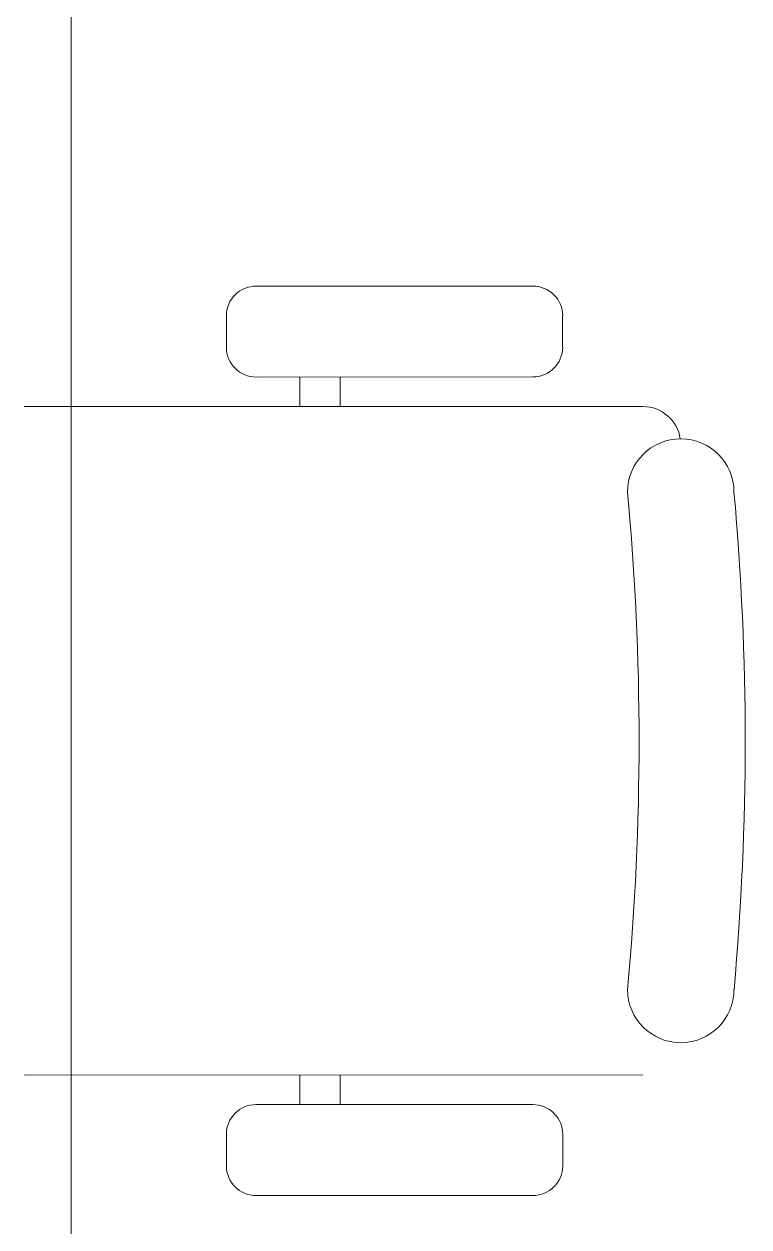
# Model space of a CAD drawing. Header units: millimetres. Extents: x -2143172 to 5255, y -610845 to 279739.
# Drawn here: x -1243702 to -1243224, y -13122 to -12328 of the extents above; entities that cross this region are included whole.
import ezdxf

# ---------------------------------------------------------------- set-up
doc = ezdxf.new("R2010")
doc.units = ezdxf.units.MM
doc.header["$LTSCALE"] = 30
doc.layers.get('0').update_dxf_attribs({"lineweight": 5})
doc.layers.add('LOADING', color=163, linetype='Continuous', lineweight=5)
doc.layers.add('NEW', color=1, linetype='Continuous', lineweight=5)

# ---------------------------------------------------------------- blocks, each defined once
blk = doc.blocks.new('*X39')
at = {"color": 0}
for p, q in [((5, 3), (5, 3)), ((5, 3), (5, 3)), ((5, 3), (5, 3)), ((5, 3), (5, 3)), ((5, 3), (5, 3)), ((5, 3), (5, 3)), ((5, 3), (5, 3)), ((5, 3), (5, 3)), ((5, 3), (5, 3)), ((5, 3), (5, 3)), ((5, 3), (5, 3)), ((5, 3), (5, 3)), ((5, 3), (5, 3)), ((5, 3), (5, 3)), ((5, 3), (5, 3)), ((5, 3), (5, 3)), ((5, 3), (5, 3)), ((5, 3), (5, 3)), ((5, 3), (5, 3)), ((5, 3), (5, 3)), ((5, 3), (5, 3)), ((5, 3), (5, 3)), ((5, 3), (5, 3)), ((5, 3), (5, 3)), ((5, 3), (5, 3)), ((5, 3), (5, 3)), ((5, 3), (5, 3)), ((5, 3), (5, 3)), ((5, 3), (5, 3)), ((5, 3), (5, 3)), ((5, 3), (5, 3)), ((5, 3), (5, 3)), ((5, 3), (5, 3)), ((5, 3), (5, 3)), ((5, 3), (5, 3)), ((5, 3), (5, 3)), ((5, 3), (5, 3)), ((5, 3), (5, 3)), ((5, 3), (5, 3)), ((5, 3), (5, 3)), ((5, 3), (5, 3)), ((5, 3), (5, 3)), ((5, 3), (5, 3)), ((5, 3), (5, 3)), ((5, 3), (5, 3)), ((5, 3), (5, 3)), ((5, 3), (5, 3)), ((5, 3), (5, 3)), ((5, 3), (5, 3)), ((5, 3), (5, 3)), ((5, 3), (5, 3)), ((5, 3), (5, 3)), ((5, 3), (5, 3)), ((5, 3), (5, 3)), ((5, 3), (5, 3)), ((5, 3), (5, 3)), ((5, 3), (5, 3)), ((5, 3), (5, 3)), ((5, 3), (5, 3)), ((5, 3), (5, 3)), ((5, 3), (5, 3)), ((5, 3), (5, 3)), ((5, 3), (5, 3)), ((5, 3), (5, 3)), ((5, 3), (5, 3)), ((5, 3), (5, 3)), ((6, 3), (5, 3)), ((5, 3), (5, 3)), ((6, 3), (5, 3)), ((5, 3), (5, 3)), ((6, 3), (5, 3)), ((5, 3), (5, 3)), ((6, 3), (5, 3)), ((5, 3), (5, 3)), ((5, 3), (5, 3)), ((5, 3), (5, 3)), ((5, 3), (5, 3)), ((5, 3), (5, 3)), ((5, 3), (5, 3)), ((5, 3), (5, 3)), ((5, 3), (5, 3)), ((5, 3), (5, 3)), ((5, 3), (5, 3)), ((5, 3), (5, 3)), ((5, 3), (5, 3)), ((5, 3), (5, 3)), ((5, 3), (5, 3)), ((5, 3), (5, 3)), ((5, 3), (5, 3)), ((5, 3), (5, 3)), ((5, 3), (5, 3)), ((5, 3), (5, 3)), ((5, 3), (5, 3)), ((5, 3), (5, 3)), ((5, 3), (5, 3)), ((5, 3), (5, 3)), ((6, 3), (6, 3)), ((6, 3), (6, 3)), ((6, 3), (6, 3)), ((6, 3), (6, 3)), ((6, 3), (6, 3)), ((6, 3), (6, 3)), ((6, 3), (6, 3)), ((6, 3), (6, 3)), ((6, 3), (6, 3)), ((6, 3), (6, 3)), ((6, 3), (6, 3)), ((6, 3), (6, 3)), ((6, 3), (6, 3)), ((6, 3), (6, 3)), ((6, 3), (6, 3)), ((6, 3), (6, 3)), ((6, 3), (6, 3)), ((6, 3), (6, 3)), ((6, 3), (6, 3)), ((6, 3), (6, 3)), ((6, 3), (6, 3)), ((6, 3), (6, 3)), ((6, 3), (6, 3)), ((6, 3), (6, 3)), ((6, 3), (6, 3)), ((6, 3), (6, 3)), ((6, 3), (6, 3)), ((6, 3), (6, 3)), ((6, 3), (6, 3)), ((6, 3), (6, 3)), ((6, 3), (6, 3)), ((6, 3), (6, 3)), ((6, 3), (6, 3)), ((6, 3), (6, 3)), ((6, 3), (6, 3)), ((6, 3), (6, 3)), ((6, 3), (6, 3)), ((6, 3), (6, 3)), ((6, 3), (6, 3)), ((6, 3), (6, 3)), ((6, 3), (6, 3)), ((6, 3), (6, 3)), ((6, 3), (6, 3)), ((6, 3), (6, 3)), ((6, 3), (6, 3)), ((6, 3), (6, 3)), ((6, 3), (6, 3)), ((6, 3), (6, 3)), ((6, 3), (6, 3)), ((6, 3), (6, 3)), ((6, 3), (6, 3)), ((6, 3), (6, 3)), ((6, 3), (6, 3)), ((6, 3), (6, 3)), ((6, 3), (6, 3)), ((6, 3), (6, 3)), ((6, 3), (6, 3)), ((6, 3), (6, 3)), ((6, 3), (6, 3)), ((6, 3), (6, 3)), ((6, 3), (6, 3)), ((6, 3), (6, 3)), ((6, 3), (6, 3)), ((6, 3), (6, 3)), ((6, 3), (6, 3)), ((6, 3), (6, 3)), ((6, 3), (6, 3)), ((6, 3), (6, 3)), ((6, 3), (6, 3)), ((6, 3), (6, 3)), ((6, 3), (6, 3)), ((6, 3), (6, 3)), ((6, 3), (6, 3)), ((6, 3), (6, 3)), ((6, 3), (6, 3)), ((6, 3), (6, 3)), ((6, 3), (6, 3)), ((6, 3), (6, 3)), ((6, 3), (6, 3)), ((6, 3), (6, 3)), ((6, 3), (6, 3)), ((6, 3), (6, 3)), ((6, 3), (6, 3)), ((6, 3), (6, 3)), ((6, 3), (6, 3)), ((6, 3), (6, 3)), ((6, 3), (6, 3)), ((6, 3), (6, 3)), ((6, 3), (6, 3)), ((6, 3), (6, 3)), ((6, 3), (6, 3)), ((6, 3), (6, 3)), ((6, 3), (6, 3)), ((6, 3), (6, 3)), ((6, 3), (6, 3)), ((6, 3), (6, 3)), ((6, 3), (6, 3)), ((6, 3), (6, 3)), ((6, 3), (6, 3)), ((6, 3), (6, 3)), ((6, 3), (6, 3)), ((6, 3), (6, 3)), ((6, 3), (6, 3)), ((6, 3), (6, 3)), ((6, 3), (6, 3)), ((6, 3), (6, 3)), ((6, 3), (6, 3)), ((6, 3), (6, 3)), ((6, 3), (6, 3)), ((6, 3), (6, 3)), ((6, 3), (6, 3)), ((6, 3), (6, 3)), ((6, 3), (6, 3)), ((6, 3), (6, 3)), ((6, 3), (6, 3)), ((6, 3), (6, 3)), ((6, 3), (6, 3)), ((6, 3), (6, 3)), ((6, 3), (6, 3)), ((6, 3), (6, 3)), ((6, 3), (6, 3)), ((6, 3), (6, 3)), ((6, 3), (6, 3)), ((6, 3), (6, 3)), ((6, 3), (6, 3)), ((6, 3), (6, 3)), ((6, 3), (6, 3)), ((6, 3), (6, 3)), ((6, 3), (6, 3)), ((6, 3), (6, 3)), ((6, 3), (6, 3)), ((6, 3), (6, 3)), ((6, 3), (6, 3)), ((6, 3), (6, 3)), ((6, 3), (6, 3)), ((6, 3), (6, 3)), ((6, 3), (6, 3)), ((6, 3), (6, 3)), ((6, 3), (6, 3)), ((6, 3), (6, 3)), ((6, 3), (6, 3)), ((6, 3), (6, 3)), ((6, 3), (6, 3)), ((6, 3), (6, 3)), ((6, 3), (6, 3)), ((6, 3), (6, 3)), ((6, 3), (6, 3)), ((6, 3), (6, 3)), ((6, 3), (6, 3)), ((6, 3), (6, 3)), ((6, 3), (6, 3)), ((6, 3), (6, 3)), ((6, 3), (6, 3)), ((6, 3), (6, 3)), ((6, 3), (6, 3)), ((6, 3), (6, 3)), ((6, 3), (6, 3)), ((6, 3), (6, 3)), ((6, 3), (6, 3)), ((6, 3), (6, 3)), ((6, 3), (6, 3)), ((6, 3), (6, 3)), ((6, 3), (6, 3)), ((6, 3), (6, 3)), ((6, 3), (6, 3)), ((6, 3), (6, 3)), ((6, 3), (6, 3)), ((6, 3), (6, 3)), ((6, 3), (6, 3)), ((6, 3), (6, 3)), ((6, 3), (6, 3)), ((6, 3), (6, 3)), ((6, 3), (6, 3)), ((6, 3), (6, 3)), ((6, 3), (6, 3)), ((6, 3), (6, 3)), ((6, 3), (6, 3)), ((6, 3), (6, 3)), ((6, 3), (6, 3)), ((6, 3), (6, 3)), ((6, 3), (6, 3)), ((6, 3), (6, 3)), ((6, 3), (6, 3)), ((6, 3), (6, 3)), ((6, 3), (6, 3)), ((6, 3), (6, 3)), ((6, 3), (6, 3)), ((6, 3), (6, 3)), ((6, 3), (6, 3)), ((6, 3), (6, 3)), ((6, 3), (6, 3)), ((6, 3), (6, 3)), ((6, 3), (6, 3)), ((6, 3), (6, 3)), ((6, 3), (6, 3)), ((6, 3), (6, 3)), ((6, 3), (6, 3)), ((6, 3), (6, 3)), ((6, 3), (6, 3)), ((6, 3), (6, 3)), ((6, 3), (6, 3)), ((6, 3), (6, 3)), ((6, 3), (6, 3)), ((6, 3), (6, 3)), ((6, 3), (5, 3)), ((6, 3), (5, 3)), ((6, 3), (5, 3)), ((6, 3), (5, 3)), ((6, 3), (5, 3)), ((6, 3), (6, 3)), ((6, 3), (6, 3)), ((6, 3), (6, 3)), ((6, 3), (6, 3)), ((6, 3), (6, 3)), ((6, 3), (6, 3)), ((6, 3), (6, 3)), ((6, 3), (6, 3)), ((6, 3), (6, 3)), ((6, 3), (6, 3)), ((6, 3), (6, 3)), ((6, 3), (6, 3)), ((6, 3), (6, 3)), ((6, 3), (6, 3)), ((6, 3), (6, 3)), ((6, 3), (6, 3)), ((6, 3), (6, 3)), ((6, 3), (6, 3)), ((6, 3), (6, 3)), ((6, 3), (6, 3)), ((6, 3), (6, 3)), ((6, 3), (6, 3)), ((6, 3), (6, 3)), ((6, 3), (6, 3)), ((6, 3), (6, 3)), ((6, 3), (6, 3)), ((6, 3), (6, 3)), ((6, 3), (6, 3)), ((6, 3), (6, 3)), ((6, 3), (6, 3)), ((6, 3), (6, 3)), ((6, 3), (6, 3)), ((6, 3), (6, 3)), ((6, 3), (6, 3)), ((6, 3), (6, 3)), ((6, 3), (6, 3)), ((6, 3), (6, 3)), ((6, 3), (6, 3)), ((6, 3), (6, 3)), ((6, 3), (6, 3)), ((6, 3), (6, 3)), ((6, 3), (6, 3)), ((6, 3), (6, 3)), ((6, 3), (6, 3)), ((6, 3), (6, 3)), ((6, 3), (6, 3)), ((6, 3), (6, 3)), ((6, 3), (6, 3)), ((6, 3), (6, 3)), ((6, 3), (6, 3)), ((6, 3), (6, 3)), ((6, 3), (6, 3)), ((6, 3), (6, 3)), ((6, 3), (6, 3)), ((6, 3), (6, 3)), ((6, 3), (6, 3)), ((6, 3), (6, 3)), ((6, 3), (6, 3)), ((6, 3), (6, 3)), ((6, 3), (6, 3)), ((6, 3), (6, 3)), ((6, 3), (6, 3)), ((6, 3), (6, 3)), ((6, 3), (6, 3)), ((6, 3), (6, 3)), ((6, 3), (6, 3)), ((6, 3), (6, 3)), ((6, 3), (6, 3)), ((6, 3), (6, 3)), ((6, 3), (6, 3)), ((6, 3), (6, 3)), ((6, 3), (6, 3)), ((6, 3), (6, 3)), ((6, 3), (6, 3)), ((6, 3), (6, 3)), ((6, 3), (6, 3)), ((6, 3), (6, 3)), ((6, 3), (6, 3)), ((6, 3), (6, 3)), ((6, 3), (6, 3)), ((6, 3), (6, 3)), ((6, 3), (6, 3)), ((6, 3), (6, 3)), ((6, 3), (6, 3)), ((6, 3), (6, 3)), ((6, 3), (6, 3)), ((6, 3), (6, 3)), ((6, 3), (6, 3)), ((6, 3), (6, 3)), ((6, 3), (6, 3)), ((6, 3), (6, 3)), ((6, 3), (6, 3)), ((6, 3), (6, 3)), ((6, 3), (6, 3)), ((6, 3), (6, 3)), ((6, 3), (6, 3)), ((6, 3), (6, 3)), ((6, 3), (6, 3)), ((6, 3), (6, 3)), ((6, 3), (6, 3)), ((6, 3), (6, 3)), ((6, 3), (6, 3)), ((6, 3), (6, 3)), ((6, 3), (6, 3)), ((6, 3), (6, 3)), ((6, 3), (6, 3)), ((6, 3), (6, 3)), ((6, 3), (6, 3)), ((6, 3), (6, 3)), ((6, 3), (6, 3)), ((6, 3), (6, 3)), ((6, 3), (6, 3)), ((6, 3), (6, 3)), ((6, 3), (6, 3)), ((6, 3), (6, 3)), ((6, 3), (6, 3)), ((6, 3), (6, 3)), ((6, 3), (6, 3)), ((6, 3), (6, 3)), ((6, 3), (6, 3)), ((6, 3), (6, 3)), ((6, 3), (6, 3)), ((6, 3), (6, 3)), ((6, 3), (6, 3)), ((6, 3), (6, 3)), ((6, 3), (6, 3)), ((6, 3), (6, 3)), ((6, 3), (6, 3)), ((6, 3), (6, 3)), ((6, 3), (6, 3)), ((6, 3), (6, 3)), ((6, 3), (6, 3)), ((6, 3), (6, 3)), ((6, 3), (6, 3)), ((6, 3), (6, 3)), ((6, 3), (6, 3)), ((6, 3), (6, 3)), ((6, 3), (6, 3)), ((6, 3), (6, 3)), ((6, 3), (6, 3)), ((6, 3), (6, 3)), ((6, 3), (6, 3)), ((6, 3), (6, 3)), ((6, 3), (6, 3)), ((6, 3), (6, 3)), ((6, 3), (6, 3)), ((6, 3), (6, 3)), ((6, 3), (6, 3)), ((6, 3), (6, 3)), ((6, 3), (6, 3)), ((6, 3), (6, 3)), ((6, 3), (6, 3)), ((6, 3), (6, 3)), ((6, 3), (6, 3)), ((6, 3), (6, 3)), ((6, 3), (6, 3)), ((6, 3), (6, 3)), ((6, 3), (6, 3)), ((6, 3), (6, 3)), ((6, 3), (6, 3)), ((6, 3), (6, 3)), ((6, 3), (6, 3)), ((6, 3), (6, 3)), ((6, 3), (6, 3)), ((6, 3), (6, 3)), ((6, 3), (6, 3)), ((6, 3), (6, 3)), ((6, 3), (6, 3)), ((6, 3), (6, 3)), ((6, 3), (6, 3)), ((6, 3), (6, 3)), ((6, 3), (6, 3)), ((6, 3), (6, 3)), ((6, 3), (6, 3)), ((6, 3), (6, 3)), ((6, 3), (6, 3)), ((6, 3), (6, 3)), ((6, 3), (6, 3)), ((6, 3), (6, 3)), ((6, 3), (6, 3)), ((6, 3), (6, 3)), ((6, 3), (6, 3)), ((6, 3), (6, 3)), ((6, 3), (6, 3)), ((6, 3), (6, 3)), ((6, 3), (6, 3)), ((6, 3), (6, 3)), ((6, 3), (6, 3)), ((6, 3), (6, 3)), ((6, 3), (6, 3)), ((6, 3), (6, 3)), ((6, 3), (6, 3)), ((6, 3), (6, 3)), ((6, 3), (6, 3)), ((6, 3), (6, 3)), ((6, 3), (6, 3)), ((6, 3), (6, 3)), ((6, 3), (6, 3)), ((6, 3), (6, 3)), ((6, 3), (6, 3)), ((6, 3), (6, 3)), ((6, 3), (6, 3)), ((6, 3), (6, 3)), ((6, 3), (6, 3)), ((6, 3), (6, 3)), ((6, 3), (6, 3)), ((6, 3), (6, 3)), ((6, 3), (6, 3)), ((6, 3), (6, 3)), ((6, 3), (6, 3)), ((6, 3), (6, 3)), ((6, 3), (6, 3)), ((6, 3), (6, 3)), ((6, 3), (6, 3)), ((6, 3), (6, 3)), ((6, 3), (6, 3)), ((6, 3), (6, 3)), ((6, 3), (6, 3)), ((6, 3), (6, 3)), ((6, 3), (6, 3)), ((6, 3), (6, 3)), ((6, 3), (6, 3)), ((6, 3), (6, 3)), ((6, 3), (6, 3)), ((6, 3), (6, 3)), ((6, 3), (6, 3)), ((6, 3), (6, 3)), ((6, 3), (6, 3)), ((6, 3), (6, 3)), ((6, 3), (6, 3)), ((6, 3), (6, 3)), ((6, 3), (6, 3)), ((6, 3), (6, 3)), ((6, 3), (6, 3)), ((6, 3), (6, 3)), ((6, 3), (6, 3)), ((6, 3), (6, 3)), ((6, 3), (6, 3)), ((6, 3), (6, 3)), ((6, 3), (6, 3)), ((6, 3), (6, 3)), ((6, 3), (6, 3)), ((6, 3), (6, 3)), ((6, 3), (6, 3)), ((6, 3), (6, 3)), ((6, 3), (6, 3)), ((6, 3), (6, 3)), ((6, 3), (6, 3)), ((6, 3), (6, 3)), ((6, 3), (6, 3)), ((6, 3), (6, 3)), ((6, 3), (6, 3)), ((6, 3), (6, 3)), ((6, 3), (6, 3)), ((6, 3), (6, 3)), ((6, 3), (6, 3)), ((6, 3), (6, 3)), ((6, 3), (6, 3)), ((6, 3), (6, 3)), ((6, 3), (6, 3)), ((6, 3), (6, 3)), ((6, 3), (6, 3)), ((6, 3), (6, 3)), ((6, 3), (6, 3)), ((6, 3), (6, 3)), ((6, 3), (6, 3)), ((6, 3), (6, 3)), ((6, 3), (6, 3)), ((6, 3), (6, 3)), ((6, 3), (6, 3)), ((6, 3), (6, 3)), ((6, 3), (6, 3)), ((6, 3), (6, 3)), ((6, 3), (6, 3)), ((6, 3), (6, 3)), ((6, 3), (6, 3)), ((6, 3), (6, 3)), ((6, 3), (6, 3)), ((6, 3), (6, 3)), ((6, 3), (6, 3)), ((6, 3), (6, 3)), ((6, 3), (6, 3)), ((6, 3), (6, 3)), ((6, 3), (6, 3)), ((6, 3), (6, 3)), ((6, 3), (6, 3)), ((6, 3), (6, 3)), ((6, 3), (6, 3)), ((6, 3), (6, 3)), ((6, 3), (6, 3)), ((6, 3), (6, 3)), ((6, 3), (6, 3)), ((6, 3), (6, 3)), ((6, 3), (6, 3)), ((6, 3), (6, 3)), ((6, 3), (6, 3)), ((6, 3), (6, 3)), ((6, 3), (6, 3)), ((6, 3), (6, 3)), ((6, 3), (6, 3)), ((6, 3), (6, 3)), ((6, 3), (6, 3)), ((6, 3), (6, 3)), ((6, 3), (6, 3)), ((6, 3), (6, 3)), ((6, 3), (6, 3)), ((6, 3), (6, 3)), ((6, 3), (6, 3)), ((6, 3), (6, 3)), ((6, 3), (6, 3)), ((6, 3), (6, 3)), ((6, 3), (6, 3)), ((6, 3), (6, 3)), ((6, 3), (6, 3)), ((6, 3), (6, 3)), ((6, 3), (6, 3)), ((6, 3), (6, 3))]:
    blk.add_line(p, q, dxfattribs=at)
blk = doc.blocks.new('*X40')
at = {"color": 0}
for p, q in [((13, 1), (13, 1)), ((13, 1), (13, 1)), ((13, 1), (13, 1)), ((13, 1), (13, 1)), ((13, 1), (13, 1)), ((13, 1), (13, 1)), ((13, 1), (13, 1)), ((13, 1), (13, 1)), ((13, 1), (13, 1)), ((13, 1), (13, 1)), ((13, 1), (13, 1)), ((13, 1), (13, 1)), ((13, 1), (13, 1)), ((13, 1), (13, 1)), ((13, 1), (13, 1)), ((13, 1), (14, 1)), ((13, 1), (14, 1)), ((13, 1), (14, 1)), ((13, 1), (13, 1)), ((13, 1), (13, 1)), ((13, 1), (13, 1)), ((13, 1), (13, 1)), ((13, 1), (13, 1)), ((13, 1), (13, 1)), ((13, 1), (13, 1)), ((13, 1), (13, 1)), ((13, 1), (13, 1)), ((13, 1), (13, 1)), ((13, 1), (13, 1)), ((13, 1), (13, 1)), ((13, 1), (13, 1)), ((13, 1), (13, 1)), ((13, 1), (13, 1)), ((13, 1), (13, 1)), ((13, 1), (13, 1)), ((13, 1), (13, 1)), ((13, 1), (13, 1)), ((13, 1), (13, 1)), ((13, 1), (13, 1)), ((13, 1), (13, 1)), ((13, 1), (13, 1)), ((13, 1), (13, 1)), ((13, 1), (13, 1)), ((13, 1), (13, 1)), ((13, 1), (13, 1)), ((13, 1), (13, 1)), ((13, 1), (13, 1)), ((13, 1), (13, 1)), ((13, 1), (13, 1)), ((13, 1), (13, 1)), ((13, 1), (13, 1)), ((13, 1), (13, 1)), ((13, 1), (13, 1)), ((13, 1), (13, 1)), ((13, 1), (13, 1)), ((13, 1), (13, 1)), ((13, 1), (13, 1)), ((13, 1), (13, 1)), ((13, 1), (13, 1)), ((13, 1), (13, 1)), ((13, 1), (13, 1)), ((13, 1), (13, 1)), ((13, 1), (13, 1)), ((13, 1), (13, 1)), ((13, 1), (13, 1)), ((13, 1), (13, 1)), ((13, 1), (13, 1)), ((13, 1), (13, 1)), ((13, 1), (13, 1)), ((13, 1), (13, 1)), ((13, 1), (13, 1)), ((13, 1), (13, 1)), ((13, 1), (13, 1)), ((13, 1), (13, 1)), ((13, 1), (13, 1)), ((13, 1), (13, 1)), ((13, 1), (13, 1)), ((13, 1), (13, 1)), ((13, 1), (13, 1)), ((13, 1), (13, 1)), ((13, 1), (13, 1)), ((13, 1), (13, 1)), ((13, 1), (13, 1)), ((13, 1), (13, 1)), ((13, 1), (13, 1)), ((13, 1), (13, 1)), ((13, 1), (13, 1)), ((13, 1), (13, 1)), ((13, 1), (13, 1)), ((13, 1), (13, 1)), ((13, 1), (13, 1)), ((13, 1), (13, 1)), ((13, 1), (13, 1)), ((13, 1), (13, 1)), ((13, 1), (13, 1)), ((13, 1), (13, 1)), ((13, 1), (13, 1)), ((13, 1), (13, 1)), ((13, 1), (13, 1)), ((13, 1), (13, 1)), ((13, 1), (13, 1)), ((13, 1), (13, 1)), ((13, 1), (13, 1)), ((13, 1), (13, 1)), ((13, 1), (13, 1)), ((13, 1), (13, 1)), ((13, 1), (13, 1)), ((13, 1), (13, 1)), ((13, 1), (13, 1)), ((13, 1), (13, 1)), ((13, 1), (13, 1)), ((13, 1), (13, 1)), ((13, 1), (13, 1)), ((13, 1), (13, 1)), ((13, 1), (13, 1)), ((13, 1), (13, 1)), ((13, 1), (13, 1)), ((13, 1), (13, 1)), ((13, 1), (13, 1)), ((13, 1), (13, 1)), ((13, 1), (13, 1)), ((13, 1), (13, 1)), ((13, 1), (13, 1)), ((13, 1), (14, 1)), ((13, 0), (13, 0)), ((13, 0), (13, 0)), ((13, 0), (13, 0)), ((13, 0), (13, 0)), ((13, 0), (13, 0)), ((13, 0), (13, 0)), ((13, 0), (13, 0)), ((13, 0), (13, 0)), ((13, 0), (13, 0)), ((13, 0), (13, 0)), ((13, 0), (13, 0)), ((13, 0), (13, 0)), ((13, 0), (13, 0)), ((13, 0), (13, 0)), ((13, 0), (13, 0)), ((13, 0), (13, 0)), ((13, 0), (13, 0)), ((13, 0), (13, 0)), ((13, 0), (13, 0)), ((13, 0), (13, 0)), ((13, 0), (13, 0)), ((13, 0), (13, 0)), ((13, 0), (13, 0)), ((13, 0), (13, 0)), ((13, 0), (13, 0)), ((13, 0), (13, 0)), ((13, 0), (13, 0)), ((13, 0), (13, 0)), ((13, 0), (13, 0)), ((13, 0), (13, 0)), ((13, 0), (13, 0)), ((13, 0), (13, 0)), ((13, 0), (13, 0)), ((13, 0), (13, 0)), ((13, 0), (13, 0)), ((13, 0), (13, 0)), ((13, 0), (13, 0)), ((13, 0), (13, 0)), ((13, 0), (13, 0)), ((13, 0), (13, 0)), ((13, 0), (13, 0)), ((13, 0), (13, 0)), ((13, 0), (13, 0)), ((13, 0), (13, 0)), ((13, 0), (13, 0)), ((13, 0), (13, 0)), ((13, 0), (13, 0)), ((13, 0), (13, 0)), ((13, 0), (14, 0)), ((13, 0), (14, 0)), ((13, 0), (13, 0)), ((13, 0), (14, 0)), ((14, 1), (14, 1)), ((14, 1), (14, 1)), ((14, 1), (14, 1)), ((14, 1), (14, 1)), ((14, 1), (14, 1)), ((14, 1), (14, 1)), ((14, 1), (14, 1)), ((14, 1), (14, 1)), ((14, 1), (14, 1)), ((14, 1), (14, 1)), ((14, 1), (14, 1)), ((14, 1), (14, 1)), ((14, 1), (14, 1)), ((14, 1), (14, 1)), ((14, 1), (14, 1)), ((14, 1), (14, 1)), ((14, 1), (14, 1)), ((14, 1), (14, 1)), ((14, 1), (14, 1)), ((14, 1), (14, 1)), ((14, 1), (14, 1)), ((14, 1), (14, 1)), ((14, 1), (14, 1)), ((14, 1), (14, 1)), ((14, 1), (14, 1)), ((14, 1), (14, 1)), ((14, 1), (14, 1)), ((14, 1), (14, 1)), ((14, 1), (14, 1)), ((14, 1), (14, 1)), ((14, 1), (14, 1)), ((14, 1), (14, 1)), ((14, 1), (14, 1)), ((14, 1), (14, 1)), ((14, 1), (14, 1)), ((14, 1), (14, 1)), ((14, 1), (14, 1)), ((14, 1), (14, 1)), ((14, 1), (14, 1)), ((14, 1), (14, 1)), ((14, 1), (14, 1)), ((14, 1), (14, 1)), ((14, 1), (14, 1)), ((14, 1), (14, 1)), ((14, 1), (14, 1)), ((14, 1), (14, 1)), ((14, 1), (14, 1)), ((14, 1), (14, 1)), ((14, 1), (14, 1)), ((14, 1), (14, 1)), ((14, 1), (14, 1)), ((14, 1), (14, 1)), ((14, 1), (14, 1)), ((14, 1), (14, 1)), ((14, 1), (14, 1)), ((14, 1), (14, 1)), ((14, 1), (14, 1)), ((14, 1), (14, 1)), ((14, 1), (14, 1)), ((14, 1), (14, 1)), ((14, 1), (14, 1)), ((14, 1), (14, 1)), ((14, 1), (14, 1)), ((14, 1), (14, 1)), ((14, 1), (14, 1)), ((14, 1), (14, 1)), ((14, 1), (14, 1)), ((14, 1), (14, 1)), ((14, 1), (14, 1)), ((14, 1), (14, 1)), ((14, 1), (14, 1)), ((14, 1), (14, 1)), ((14, 1), (14, 1)), ((14, 1), (14, 1)), ((14, 1), (14, 1)), ((14, 1), (14, 1)), ((14, 1), (14, 1)), ((14, 1), (14, 1)), ((14, 1), (14, 1)), ((14, 1), (14, 1)), ((14, 1), (14, 1)), ((14, 1), (14, 1)), ((14, 1), (14, 1)), ((14, 1), (14, 1)), ((14, 1), (14, 1)), ((14, 1), (14, 1)), ((14, 1), (14, 1)), ((14, 1), (14, 1)), ((14, 1), (14, 1)), ((14, 1), (14, 1)), ((14, 1), (14, 1)), ((14, 1), (14, 1)), ((14, 1), (14, 1)), ((14, 1), (14, 1)), ((14, 0), (14, 0)), ((14, 0), (14, 0)), ((14, 0), (14, 0)), ((14, 0), (14, 0)), ((14, 0), (14, 0)), ((14, 0), (14, 0)), ((14, 0), (14, 0)), ((14, 0), (14, 0)), ((14, 0), (14, 0)), ((14, 0), (14, 0)), ((14, 0), (14, 0)), ((14, 0), (14, 0)), ((14, 0), (14, 0)), ((14, 0), (14, 0)), ((14, 0), (14, 0)), ((14, 0), (14, 0)), ((14, 0), (14, 0)), ((14, 0), (14, 0)), ((14, 0), (14, 0)), ((14, 0), (14, 0)), ((14, 0), (14, 0)), ((14, 0), (14, 0)), ((14, 0), (14, 0)), ((14, 0), (14, 0)), ((14, 0), (14, 0)), ((14, 0), (14, 0)), ((14, 0), (14, 0)), ((14, 0), (14, 0)), ((14, 0), (14, 0)), ((14, 0), (14, 0)), ((14, 0), (14, 0)), ((14, 0), (14, 0)), ((14, 0), (14, 0)), ((14, 0), (14, 0)), ((14, 0), (14, 0)), ((14, 0), (14, 0)), ((14, 0), (14, 0)), ((14, 0), (14, 0)), ((14, 0), (14, 0)), ((14, 0), (14, 0)), ((14, 0), (14, 0)), ((14, 0), (14, 0)), ((14, 0), (14, 0)), ((14, 0), (14, 0)), ((14, 0), (14, 0)), ((14, 0), (14, 0)), ((14, 0), (14, 0)), ((14, 0), (14, 0)), ((13, 0), (13, 0)), ((13, 0), (14, 0)), ((13, 0), (13, 0)), ((13, 0), (14, 0)), ((13, 0), (13, 0)), ((13, 0), (14, 0)), ((13, 0), (13, 0)), ((13, 0), (13, 0)), ((13, 0), (13, 0)), ((13, 0), (13, 0)), ((13, 0), (14, 0)), ((13, 0), (13, 0)), ((13, 0), (14, 0)), ((13, 0), (13, 0)), ((13, 0), (14, 0)), ((13, 0), (13, 0)), ((13, 0), (14, 0)), ((13, 0), (13, 0)), ((13, 0), (14, 0)), ((13, 0), (13, 0)), ((13, 0), (14, 0)), ((13, 0), (13, 0)), ((13, 0), (14, 0)), ((13, 0), (13, 0)), ((13, 0), (13, 0)), ((13, 0), (13, 0)), ((13, 0), (14, 0)), ((13, 0), (13, 0)), ((13, 0), (14, 0)), ((13, 0), (13, 0)), ((13, 0), (14, 0)), ((13, 0), (13, 0)), ((13, 0), (14, 0)), ((13, 0), (13, 0)), ((13, 0), (13, 0)), ((13, 0), (13, 0)), ((13, 0), (13, 0)), ((13, 0), (13, 0)), ((13, 0), (13, 0)), ((13, 0), (13, 0)), ((13, 0), (13, 0)), ((13, 0), (13, 0)), ((13, 0), (13, 0)), ((13, 0), (13, 0)), ((13, 0), (13, 0)), ((13, 0), (13, 0)), ((13, 0), (13, 0)), ((13, 0), (13, 0)), ((13, 0), (13, 0)), ((13, 0), (13, 0)), ((13, 0), (13, 0)), ((13, 0), (13, 0)), ((13, 0), (13, 0)), ((13, 0), (13, 0)), ((13, 0), (13, 0)), ((13, 0), (13, 0)), ((13, 0), (13, 0)), ((13, 0), (13, 0)), ((13, 0), (13, 0)), ((13, 0), (13, 0)), ((13, 0), (13, 0)), ((13, 0), (13, 0)), ((13, 0), (13, 0)), ((13, 0), (13, 0)), ((13, -1), (13, -1)), ((13, -1), (13, -1)), ((13, -1), (13, -1)), ((13, -1), (13, -1)), ((13, -1), (13, -1)), ((13, -1), (14, -1)), ((13, -1), (13, -1)), ((14, 0), (14, 0)), ((14, 0), (14, 0)), ((14, 0), (14, 0)), ((14, 0), (14, 0)), ((14, 0), (14, 0)), ((14, 0), (14, 0)), ((14, 0), (14, 0)), ((14, 0), (14, 0)), ((14, 0), (14, 0)), ((14, 0), (14, 0)), ((14, 0), (14, 0)), ((14, 0), (14, 0)), ((14, 0), (14, 0)), ((14, 0), (14, 0)), ((14, 0), (14, 0)), ((13, 0), (14, 0)), ((14, 0), (14, 0)), ((14, 0), (14, 0)), ((14, 0), (14, 0)), ((14, 0), (14, 0)), ((14, 0), (14, 0)), ((14, 0), (14, 0)), ((14, 0), (14, 0)), ((14, 0), (14, 0)), ((14, 0), (14, 0)), ((14, 0), (14, 0)), ((14, 0), (14, 0)), ((14, 0), (14, 0)), ((14, 0), (14, 0)), ((14, 0), (14, 0)), ((14, 0), (14, 0)), ((14, 0), (14, 0)), ((14, 0), (14, 0)), ((14, 0), (14, 0)), ((14, 0), (14, 0)), ((14, 0), (14, 0)), ((14, 0), (14, 0)), ((14, 0), (14, 0)), ((14, 0), (14, 0)), ((14, 0), (14, 0)), ((14, 0), (14, 0)), ((14, 0), (14, 0)), ((14, 0), (14, 0)), ((14, 0), (14, 0)), ((14, 0), (14, 0)), ((14, 0), (14, 0)), ((14, 0), (14, 0)), ((14, 0), (14, 0)), ((14, 0), (14, 0)), ((14, 0), (14, 0)), ((14, -1), (14, -1)), ((14, -1), (14, -1)), ((14, -1), (14, -1)), ((14, -1), (14, -1)), ((14, -1), (14, -1))]:
    blk.add_line(p, q, dxfattribs=at)
blk = doc.blocks.new('GF21018-P')
at = {"color": 0}
for p, q in [((-0.2207, 0.47563), (-0.2207, 0.0675)), ((0.22049, 0.47563), (0.22049, 0.0675)), ((-0.2806, 0.34221), (-0.25983, 0.34221)), ((0.25963, 0.34221), (0.2804, 0.34221)), ((-0.30021, 0.32259), (-0.30021, 0.14)), ((-0.24021, 0.32259), (-0.24021, 0.14)), ((0.24001, 0.32259), (0.24001, 0.14)), ((0.30001, 0.32259), (0.30001, 0.14)), ((-0.24021, 0.29372), (-0.2207, 0.29372)), ((0.22049, 0.29372), (0.24001, 0.29372)), ((-0.24021, 0.26708), (-0.2207, 0.26708)), ((0.22049, 0.26708), (0.24001, 0.26708)), ((-0.2806, 0.12039), (-0.25983, 0.12039)), ((0.25963, 0.12039), (0.2804, 0.12039))]:
    blk.add_line(p, q, dxfattribs=at)
for points in [[(0.24001, 0.29372), (0.24001, 0.29372), (0.24001, 0.29372), (0.24001, 0.29372), (0.24001, 0.29372), (0.24001, 0.29372), (0.24001, 0.29372), (0.24001, 0.29372), (0.24001, 0.29372), (0.24001, 0.29372), (0.24001, 0.29372), (0.24001, 0.29372), (0.24001, 0.29372), (0.24001, 0.29372), (0.24001, 0.29372), (0.24001, 0.29372), (0.24001, 0.29372), (0.24001, 0.29372), (0.24001, 0.29372), (0.24001, 0.29372), (0.24001, 0.29372), (0.24001, 0.29372), (0.24001, 0.29372), (0.24001, 0.29372), (0.24001, 0.29372), (0.24001, 0.29372), (0.24001, 0.29372), (0.24001, 0.29372), (0.24001, 0.29372), (0.24001, 0.29372), (0.24001, 0.29372), (0.24001, 0.29372), (0.24001, 0.29372), (0.24001, 0.29372), (0.24001, 0.29372), (0.24001, 0.29372), (0.24001, 0.29372), (0.24001, 0.29372), (0.24001, 0.29372), (0.24001, 0.29372), (0.24001, 0.29372), (0.24001, 0.29372), (0.24001, 0.29372), (0.24001, 0.29372), (0.24001, 0.29372), (0.24001, 0.29372), (0.24001, 0.29372), (0.24001, 0.29372), (0.24001, 0.29372), (0.24001, 0.29372), (0.24001, 0.29372), (0.24001, 0.29372), (0.24001, 0.29372), (0.24001, 0.29372), (0.24001, 0.29372), (0.24001, 0.29372), (0.24001, 0.29372), (0.24001, 0.29372), (0.24001, 0.29372), (0.24001, 0.29372), (0.24001, 0.29372), (0.24001, 0.29372), (0.24001, 0.29372), (0.24001, 0.29372), (0.24001, 0.29372), (0.24001, 0.29372), (0.24001, 0.29372), (0.24001, 0.29372), (0.24001, 0.29372), (0.24001, 0.29372), (0.24001, 0.29372), (0.24001, 0.29372), (0.24001, 0.29372), (0.24001, 0.29372), (0.24001, 0.29372), (0.24001, 0.29372), (0.24001, 0.29372), (0.24001, 0.29372), (0.24001, 0.29372), (0.24001, 0.29372), (0.24001, 0.29372), (0.24001, 0.29372), (0.24001, 0.29372), (0.24001, 0.29372), (0.24001, 0.29372), (0.24001, 0.29372), (0.24001, 0.29372), (0.24001, 0.29372), (0.24001, 0.29372), (0.24001, 0.29372), (0.24001, 0.29372), (0.24001, 0.29372), (0.24001, 0.29372), (0.24001, 0.29372), (0.24001, 0.29372), (0.24001, 0.29372), (0.24001, 0.29372), (0.24001, 0.29372), (0.24001, 0.29372), (0.24001, 0.29372), (0.24001, 0.29372), (0.24001, 0.29372), (0.24001, 0.29372), (0.24001, 0.29372), (0.24001, 0.29372), (0.24001, 0.29372), (0.24001, 0.29372), (0.24001, 0.29372), (0.24001, 0.29372), (0.24001, 0.29372), (0.24001, 0.29372), (0.24001, 0.29372), (0.24001, 0.29372), (0.24001, 0.29372), (0.24001, 0.29372), (0.24001, 0.29372), (0.24001, 0.29372), (0.24001, 0.29372), (0.24001, 0.29372), (0.24001, 0.29372), (0.24001, 0.29372), (0.24001, 0.29372), (0.24001, 0.29372), (0.24001, 0.29372), (0.24001, 0.29372), (0.24001, 0.29372), (0.24001, 0.29372), (0.24001, 0.29372), (0.24001, 0.29372), (0.24001, 0.29372), (0.24001, 0.29372), (0.24001, 0.29372), (0.24001, 0.29372), (0.24001, 0.29372), (0.24001, 0.29372), (0.24001, 0.29372), (0.24001, 0.29372), (0.24001, 0.29372), (0.24001, 0.29372), (0.24001, 0.29372), (0.24001, 0.29372), (0.24001, 0.29372), (0.24001, 0.29372), (0.24001, 0.29372), (0.24001, 0.29372), (0.24001, 0.29372), (0.24001, 0.29372), (0.24001, 0.29372), (0.24001, 0.29372), (0.24001, 0.29372), (0.24001, 0.29372), (0.24001, 0.29372), (0.24001, 0.29372), (0.24001, 0.29372), (0.24001, 0.29372), (0.24001, 0.29372), (0.24001, 0.29372), (0.24001, 0.29372), (0.24001, 0.29372), (0.24001, 0.29372), (0.24001, 0.29372), (0.24001, 0.29372), (0.24001, 0.29372), (0.24001, 0.29372), (0.24001, 0.29372), (0.24001, 0.29372), (0.24001, 0.29372), (0.24001, 0.29372), (0.24001, 0.29372), (0.24001, 0.29372), (0.24001, 0.29372), (0.24001, 0.29372), (0.24001, 0.29372), (0.24001, 0.29372), (0.24001, 0.29372), (0.24001, 0.29372), (0.24001, 0.29372), (0.24001, 0.29372), (0.24001, 0.29372), (0.24001, 0.29372), (0.24001, 0.29372), (0.24001, 0.29372), (0.24001, 0.29372), (0.24001, 0.29372), (0.24001, 0.29372), (0.24001, 0.29372), (0.24001, 0.29372), (0.24001, 0.29372), (0.24001, 0.29372), (0.24001, 0.29372), (0.24001, 0.29372), (0.24001, 0.29372), (0.24001, 0.29372), (0.24001, 0.29372), (0.24001, 0.29372), (0.24001, 0.29372), (0.24001, 0.29372), (0.24001, 0.29372), (0.24001, 0.29372), (0.24001, 0.29372), (0.24001, 0.29372), (0.24001, 0.29372), (0.24001, 0.29372), (0.24001, 0.29372), (0.24001, 0.29372), (0.24001, 0.29372), (0.24001, 0.29372), (0.24001, 0.29372), (0.24001, 0.29372), (0.24001, 0.29372), (0.24001, 0.29372), (0.24001, 0.29372), (0.24001, 0.29372), (0.24001, 0.29372), (0.24001, 0.29372), (0.24001, 0.29372), (0.24001, 0.29372), (0.24001, 0.29372), (0.24001, 0.29372), (0.24001, 0.29372), (0.24001, 0.29372), (0.24001, 0.29372), (0.24001, 0.29372), (0.24001, 0.29372), (0.24001, 0.29372), (0.24001, 0.29372), (0.24001, 0.29372), (0.24001, 0.29372), (0.24001, 0.29372), (0.24001, 0.29372), (0.24001, 0.29372), (0.24001, 0.29372), (0.24001, 0.29372), (0.24001, 0.29372), (0.24001, 0.29372), (0.24001, 0.29372), (0.24001, 0.29372), (0.24001, 0.29372), (0.24001, 0.29372), (0.24001, 0.29372), (0.24001, 0.29372), (0.24001, 0.29372), (0.24001, 0.29372), (0.24001, 0.29372), (0.24001, 0.29372), (0.24001, 0.29372), (0.24001, 0.29372), (0.24001, 0.29372), (0.24001, 0.29372), (0.24001, 0.29372), (0.24001, 0.29372), (0.24001, 0.29372), (0.24001, 0.29372), (0.24001, 0.29372), (0.24001, 0.29372), (0.24001, 0.29372), (0.24001, 0.29372), (0.24001, 0.29372), (0.24001, 0.29372), (0.24001, 0.29372), (0.24001, 0.29372), (0.24001, 0.29372), (0.24001, 0.29372), (0.24001, 0.29372), (0.24001, 0.29372), (0.24001, 0.29372), (0.24001, 0.29372), (0.24001, 0.29372), (0.24001, 0.29372), (0.24001, 0.29372), (0.24001, 0.29372), (0.24001, 0.29372), (0.24001, 0.29372), (0.24001, 0.29372), (0.24001, 0.29372), (0.24001, 0.29372), (0.24001, 0.29372)], [(0.24001, 0.29372), (0.24001, 0.29372), (0.24001, 0.29372), (0.24001, 0.29372), (0.24001, 0.29372), (0.24001, 0.29372), (0.24001, 0.29372), (0.24001, 0.29372), (0.24001, 0.29372), (0.24001, 0.29372), (0.24001, 0.29372), (0.24001, 0.29372), (0.24001, 0.29372), (0.24001, 0.29372), (0.24001, 0.29372), (0.24001, 0.29372), (0.24001, 0.29372), (0.24001, 0.29372), (0.24001, 0.29372), (0.24001, 0.29372), (0.24001, 0.29372), (0.24001, 0.29372), (0.24001, 0.29372), (0.24001, 0.29372), (0.24001, 0.29372), (0.24001, 0.29372), (0.24001, 0.29372), (0.24001, 0.29372), (0.24001, 0.29372), (0.24001, 0.29372), (0.24001, 0.29372), (0.24001, 0.29372), (0.24001, 0.29372), (0.24001, 0.29372), (0.24001, 0.29372), (0.24001, 0.29372), (0.24001, 0.29372), (0.24001, 0.29372), (0.24001, 0.29372), (0.24001, 0.29372), (0.24001, 0.29372), (0.24001, 0.29372), (0.24001, 0.29372), (0.24001, 0.29372), (0.24001, 0.29372), (0.24001, 0.29372), (0.24001, 0.29372), (0.24001, 0.29372), (0.24001, 0.29372), (0.24001, 0.29372), (0.24001, 0.29372), (0.24001, 0.29372), (0.24001, 0.29372), (0.24001, 0.29372), (0.24001, 0.29372), (0.24001, 0.29372), (0.24001, 0.29372), (0.24001, 0.29372), (0.24001, 0.29372), (0.24001, 0.29372), (0.24001, 0.29372), (0.24001, 0.29372), (0.24001, 0.29372), (0.24001, 0.29372), (0.24001, 0.29372), (0.24001, 0.29372), (0.24001, 0.29372), (0.24001, 0.29372), (0.24001, 0.29372), (0.24001, 0.29372), (0.24001, 0.29372), (0.24001, 0.29372), (0.24001, 0.29372), (0.24001, 0.29372), (0.24001, 0.29372), (0.24001, 0.29372), (0.24001, 0.29372), (0.24001, 0.29372), (0.24001, 0.29372), (0.24001, 0.29372), (0.24001, 0.29372), (0.24001, 0.29372), (0.24001, 0.29372), (0.24001, 0.29372), (0.24001, 0.29372), (0.24001, 0.29372), (0.24001, 0.29372), (0.24001, 0.29372), (0.24001, 0.29372), (0.24001, 0.29372), (0.24001, 0.29372), (0.24001, 0.29372), (0.24001, 0.29372), (0.24001, 0.29372), (0.24001, 0.29372), (0.24001, 0.29372), (0.24001, 0.29372), (0.24001, 0.29372), (0.24001, 0.29372), (0.24001, 0.29372), (0.24001, 0.29372), (0.24001, 0.29372), (0.24001, 0.29372), (0.24001, 0.29372), (0.24001, 0.29372), (0.24001, 0.29372), (0.24001, 0.29372), (0.24001, 0.29372), (0.24001, 0.29372), (0.24001, 0.29372), (0.24001, 0.29372), (0.24001, 0.29372), (0.24001, 0.29372), (0.24001, 0.29372), (0.24001, 0.29372), (0.24001, 0.29372), (0.24001, 0.29372), (0.24001, 0.29372), (0.24001, 0.29372), (0.24001, 0.29372), (0.24001, 0.29372), (0.24001, 0.29372), (0.24001, 0.29372), (0.24001, 0.29372), (0.24001, 0.29372), (0.24001, 0.29372), (0.24001, 0.29372), (0.24001, 0.29372), (0.24001, 0.29372), (0.24001, 0.29372), (0.24001, 0.29372), (0.24001, 0.29372), (0.24001, 0.29372), (0.24001, 0.29372), (0.24001, 0.29372), (0.24001, 0.29372), (0.24001, 0.29372), (0.24001, 0.29372), (0.24001, 0.29372), (0.24001, 0.29372), (0.24001, 0.29372), (0.24001, 0.29372), (0.24001, 0.29372), (0.24001, 0.29372), (0.24001, 0.29372), (0.24001, 0.29372), (0.24001, 0.29372), (0.24001, 0.29372), (0.24001, 0.29372), (0.24001, 0.29372), (0.24001, 0.29372), (0.24001, 0.29372), (0.24001, 0.29372), (0.24001, 0.29372), (0.24001, 0.29372), (0.24001, 0.29372), (0.24001, 0.29372), (0.24001, 0.29372), (0.24001, 0.29372), (0.24001, 0.29372), (0.24001, 0.29372), (0.24001, 0.29372), (0.24001, 0.29372), (0.24001, 0.29372), (0.24001, 0.29372), (0.24001, 0.29372), (0.24001, 0.29372), (0.24001, 0.29372), (0.24001, 0.29372), (0.24001, 0.29372), (0.24001, 0.29372), (0.24001, 0.29372), (0.24001, 0.29372), (0.24001, 0.29372), (0.24001, 0.29372), (0.24001, 0.29372), (0.24001, 0.29372), (0.24001, 0.29372), (0.24001, 0.29372), (0.24001, 0.29372), (0.24001, 0.29372), (0.24001, 0.29372), (0.24001, 0.29372), (0.24001, 0.29372), (0.24001, 0.29372), (0.24001, 0.29372), (0.24001, 0.29372), (0.24001, 0.29372), (0.24001, 0.29372), (0.24001, 0.29372), (0.24001, 0.29372), (0.24001, 0.29372), (0.24001, 0.29372), (0.24001, 0.29372), (0.24001, 0.29372), (0.24001, 0.29372), (0.24001, 0.29372), (0.24001, 0.29372), (0.24001, 0.29372), (0.24001, 0.29372), (0.24001, 0.29372), (0.24001, 0.29372), (0.24001, 0.29372), (0.24001, 0.29372), (0.24001, 0.29372), (0.24001, 0.29372), (0.24001, 0.29372), (0.24001, 0.29372), (0.24001, 0.29372), (0.24001, 0.29372), (0.24001, 0.29372), (0.24001, 0.29372), (0.24001, 0.29372), (0.24001, 0.29372), (0.24001, 0.29372), (0.24001, 0.29372), (0.24001, 0.29372), (0.24001, 0.29372), (0.24001, 0.29372)], [(0.24001, 0.29372), (0.24001, 0.29372), (0.24001, 0.29372), (0.24001, 0.29372), (0.24001, 0.29372), (0.24001, 0.29372), (0.24001, 0.29372), (0.24001, 0.29372), (0.24001, 0.29372), (0.24001, 0.29372), (0.24001, 0.29372), (0.24001, 0.29372), (0.24001, 0.29372), (0.24001, 0.29372), (0.24001, 0.29372), (0.24001, 0.29372), (0.24001, 0.29372), (0.24001, 0.29372), (0.24001, 0.29372), (0.24001, 0.29372), (0.24001, 0.29372), (0.24001, 0.29372), (0.24001, 0.29372), (0.24001, 0.29372), (0.24001, 0.29372), (0.24001, 0.29372), (0.24001, 0.29372), (0.24001, 0.29372), (0.24001, 0.29372), (0.24001, 0.29372), (0.24001, 0.29372), (0.24001, 0.29372), (0.24001, 0.29372), (0.24001, 0.29372), (0.24001, 0.29372), (0.24001, 0.29372), (0.24001, 0.29372), (0.24001, 0.29372), (0.24001, 0.29372), (0.24001, 0.29372), (0.24001, 0.29372), (0.24001, 0.29372), (0.24001, 0.29372), (0.24001, 0.29372), (0.24001, 0.29372), (0.24001, 0.29372), (0.24001, 0.29372), (0.24001, 0.29372), (0.24001, 0.29372), (0.24001, 0.29372), (0.24001, 0.29372), (0.24001, 0.29372), (0.24001, 0.29372), (0.24001, 0.29372), (0.24001, 0.29372), (0.24001, 0.29372), (0.24001, 0.29372), (0.24001, 0.29372), (0.24001, 0.29372), (0.24001, 0.29372), (0.24001, 0.29372), (0.24001, 0.29372), (0.24001, 0.29372), (0.24001, 0.29372), (0.24001, 0.29372), (0.24001, 0.29372), (0.24001, 0.29372), (0.24001, 0.29372), (0.24001, 0.29372), (0.24001, 0.29372), (0.24001, 0.29372), (0.24001, 0.29372), (0.24001, 0.29372), (0.24001, 0.29372), (0.24001, 0.29372), (0.24001, 0.29372), (0.24001, 0.29372), (0.24001, 0.29372), (0.24001, 0.29372), (0.24001, 0.29372), (0.24001, 0.29372), (0.24001, 0.29372), (0.24001, 0.29372), (0.24001, 0.29372), (0.24001, 0.29372), (0.24001, 0.29372), (0.24001, 0.29372), (0.24001, 0.29372), (0.24001, 0.29372), (0.24001, 0.29372), (0.24001, 0.29372), (0.24001, 0.29372), (0.24001, 0.29372), (0.24001, 0.29372), (0.24001, 0.29372), (0.24001, 0.29372), (0.24001, 0.29372), (0.24001, 0.29372), (0.24001, 0.29372), (0.24001, 0.29372), (0.24001, 0.29372), (0.24001, 0.29372), (0.24001, 0.29372), (0.24001, 0.29372), (0.24001, 0.29372), (0.24001, 0.29372), (0.24001, 0.29372), (0.24001, 0.29372), (0.24001, 0.29372), (0.24001, 0.29372), (0.24001, 0.29372), (0.24001, 0.29372), (0.24001, 0.29372), (0.24001, 0.29372), (0.24001, 0.29372), (0.24001, 0.29372), (0.24001, 0.29372), (0.24001, 0.29372), (0.24001, 0.29372), (0.24001, 0.29372), (0.24001, 0.29372), (0.24001, 0.29372), (0.24001, 0.29372), (0.24001, 0.29372), (0.24001, 0.29372), (0.24001, 0.29372), (0.24001, 0.29372), (0.24001, 0.29372), (0.24001, 0.29372), (0.24001, 0.29372), (0.24001, 0.29372), (0.24001, 0.29372), (0.24001, 0.29372), (0.24001, 0.29372), (0.24001, 0.29372), (0.24001, 0.29372), (0.24001, 0.29372), (0.24001, 0.29372), (0.24001, 0.29372), (0.24001, 0.29372), (0.24001, 0.29372), (0.24001, 0.29372), (0.24001, 0.29372), (0.24001, 0.29372), (0.24001, 0.29372), (0.24001, 0.29372), (0.24001, 0.29372), (0.24001, 0.29372), (0.24001, 0.29372), (0.24001, 0.29372), (0.24001, 0.29372), (0.24001, 0.29372), (0.24001, 0.29372), (0.24001, 0.29372), (0.24001, 0.29372), (0.24001, 0.29372), (0.24001, 0.29372), (0.24001, 0.29372), (0.24001, 0.29372), (0.24001, 0.29372), (0.24001, 0.29372), (0.24001, 0.29372), (0.24001, 0.29372), (0.24001, 0.29372), (0.24001, 0.29372), (0.24001, 0.29372), (0.24001, 0.29372), (0.24001, 0.29372), (0.24001, 0.29372), (0.24001, 0.29372), (0.24001, 0.29372), (0.24001, 0.29372), (0.24001, 0.29372), (0.24001, 0.29372), (0.24001, 0.29372), (0.24001, 0.29372), (0.24001, 0.29372), (0.24001, 0.29372), (0.24001, 0.29372), (0.24001, 0.29372), (0.24001, 0.29372), (0.24001, 0.29372), (0.24001, 0.29372), (0.24001, 0.29372), (0.24001, 0.29372), (0.24001, 0.29372), (0.24001, 0.29372), (0.24001, 0.29372), (0.24001, 0.29372), (0.24001, 0.29372), (0.24001, 0.29372), (0.24001, 0.29372), (0.24001, 0.29372), (0.24001, 0.29372), (0.24001, 0.29372), (0.24001, 0.29372), (0.24001, 0.29372), (0.24001, 0.29372), (0.24001, 0.29372), (0.24001, 0.29372), (0.24001, 0.29372), (0.24001, 0.29372), (0.24001, 0.29372), (0.24001, 0.29372), (0.24001, 0.29372), (0.24001, 0.29372), (0.24001, 0.29372), (0.24001, 0.29372), (0.24001, 0.29372), (0.24001, 0.29372), (0.24001, 0.29372), (0.24001, 0.29372), (0.24001, 0.29372), (0.24001, 0.29372)]]:
    blk.add_lwpolyline(points, close=True, dxfattribs=at)
for centre, radius, start, end in [((-0.2806, 0.32259), 0.01962, 90, 180), ((-0.25983, 0.32259), 0.01962, 360, 90), ((0.25963, 0.32259), 0.01962, 90, 180), ((0.2804, 0.32259), 0.01962, 0, 90), ((-0.2806, 0.14), 0.01962, 180, 270), ((-0.25983, 0.14), 0.01962, 270, 360), ((0.25963, 0.14), 0.01962, 180, 270), ((0.2804, 0.14), 0.01962, 270, 0), ((-0.16429, 0.0425), 0.03511, 90, 270), ((0, 1.84674), 1.77674, 264.69456, 275.30527), ((0.16409, 0.0425), 0.03511, 270, 90), ((-0.1957, 0.0675), 0.025, 180, 261.47208), ((0, 1.83136), 1.83136, 264.85322, 275.14698)]:
    blk.add_arc(centre, radius, start, end, dxfattribs=at)
at = {"layer": 'NEW', "color": 0, "linetype": 'Continuous'}
for points in [[(0.24001, 0.29372), (0.24001, 0.29372), (0.24001, 0.29372), (0.24001, 0.29372), (0.24001, 0.29372), (0.24001, 0.29372), (0.24001, 0.29372), (0.24001, 0.29372)], [(0.24001, 0.29372), (0.24001, 0.29372), (0.24001, 0.29372), (0.24001, 0.29372), (0.24001, 0.29372), (0.24001, 0.29372), (0.24001, 0.29372)], [(0.24001, 0.29372), (0.24001, 0.29372), (0.24001, 0.29372), (0.24001, 0.29372), (0.24001, 0.29372), (0.24001, 0.29372), (0.24001, 0.29372), (0.24001, 0.29372), (0.24001, 0.29372)], [(0.24001, 0.29372), (0.24001, 0.29372), (0.24001, 0.29372), (0.24001, 0.29372), (0.24001, 0.29372), (0.24001, 0.29372), (0.24001, 0.29372), (0.24001, 0.29372), (0.24001, 0.29372), (0.24001, 0.29372)], [(0.24001, 0.29372), (0.24001, 0.29372), (0.24001, 0.29372), (0.24001, 0.29372), (0.24001, 0.29372), (0.24001, 0.29372), (0.24001, 0.29372), (0.24001, 0.29372), (0.24001, 0.29372), (0.24001, 0.29372), (0.24001, 0.29372), (0.24001, 0.29372), (0.24001, 0.29372), (0.24001, 0.29372), (0.24001, 0.29372)], [(0.24001, 0.29372), (0.24001, 0.29372), (0.24001, 0.29372), (0.24001, 0.29372), (0.24001, 0.29372), (0.24001, 0.29372), (0.24001, 0.29372), (0.24001, 0.29372), (0.24001, 0.29372), (0.24001, 0.29372)], [(0.24001, 0.29372), (0.24001, 0.29372), (0.24001, 0.29372), (0.24001, 0.29372), (0.24001, 0.29372), (0.24001, 0.29372), (0.24001, 0.29372), (0.24001, 0.29372), (0.24001, 0.29372), (0.24001, 0.29372)], [(0.24001, 0.29372), (0.24001, 0.29372), (0.24001, 0.29372), (0.24001, 0.29372), (0.24001, 0.29372), (0.24001, 0.29372), (0.24001, 0.29372), (0.24001, 0.29372), (0.24001, 0.29372), (0.24001, 0.29372)], [(0.24001, 0.29372), (0.24001, 0.29372), (0.24001, 0.29372), (0.24001, 0.29372), (0.24001, 0.29372), (0.24001, 0.29372), (0.24001, 0.29372), (0.24001, 0.29372), (0.24001, 0.29372), (0.24001, 0.29372), (0.24001, 0.29372), (0.24001, 0.29372), (0.24001, 0.29372), (0.24001, 0.29372), (0.24001, 0.29372), (0.24001, 0.29372), (0.24001, 0.29372), (0.24001, 0.29372)], [(0.24001, 0.29372), (0.24001, 0.29372), (0.24001, 0.29372), (0.24001, 0.29372), (0.24001, 0.29372), (0.24001, 0.29372), (0.24001, 0.29372), (0.24001, 0.29372), (0.24001, 0.29372), (0.24001, 0.29372), (0.24001, 0.29372), (0.24001, 0.29372)], [(0.24001, 0.29372), (0.24001, 0.29372), (0.24001, 0.29372), (0.24001, 0.29372), (0.24001, 0.29372), (0.24001, 0.29372), (0.24001, 0.29372)], [(0.24001, 0.29372), (0.24001, 0.29372), (0.24001, 0.29372), (0.24001, 0.29372), (0.24001, 0.29372), (0.24001, 0.29372), (0.24001, 0.29372), (0.24001, 0.29372), (0.24001, 0.29372), (0.24001, 0.29372), (0.24001, 0.29372), (0.24001, 0.29372), (0.24001, 0.29372), (0.24001, 0.29372), (0.24001, 0.29372), (0.24001, 0.29372), (0.24001, 0.29372), (0.24001, 0.29372), (0.24001, 0.29372), (0.24001, 0.29372), (0.24001, 0.29372), (0.24001, 0.29372), (0.24001, 0.29372), (0.24001, 0.29372), (0.24001, 0.29372), (0.24001, 0.29372), (0.24001, 0.29372), (0.24001, 0.29372), (0.24001, 0.29372), (0.24001, 0.29372), (0.24001, 0.29372), (0.24001, 0.29372), (0.24001, 0.29372), (0.24001, 0.29372), (0.24001, 0.29372), (0.24001, 0.29372), (0.24001, 0.29372), (0.24001, 0.29372), (0.24001, 0.29372), (0.24001, 0.29372), (0.24001, 0.29372), (0.24001, 0.29372), (0.24001, 0.29372), (0.24001, 0.29372), (0.24001, 0.29372), (0.24001, 0.29372), (0.24001, 0.29372), (0.24001, 0.29372), (0.24001, 0.29372), (0.24001, 0.29372), (0.24001, 0.29372), (0.24001, 0.29372), (0.24001, 0.29372), (0.24001, 0.29372), (0.24001, 0.29372), (0.24001, 0.29372), (0.24001, 0.29372), (0.24001, 0.29372), (0.24001, 0.29372), (0.24001, 0.29372), (0.24001, 0.29372), (0.24001, 0.29372), (0.24001, 0.29372), (0.24001, 0.29372), (0.24001, 0.29372), (0.24001, 0.29372), (0.24001, 0.29372), (0.24001, 0.29372), (0.24001, 0.29372), (0.24001, 0.29372), (0.24001, 0.29372), (0.24001, 0.29372), (0.24001, 0.29372), (0.24001, 0.29372), (0.24001, 0.29372), (0.24001, 0.29372), (0.24001, 0.29372), (0.24001, 0.29372), (0.24001, 0.29372), (0.24001, 0.29372), (0.24001, 0.29372), (0.24001, 0.29372), (0.24001, 0.29372), (0.24001, 0.29372), (0.24001, 0.29372), (0.24001, 0.29372), (0.24001, 0.29372), (0.24001, 0.29372), (0.24001, 0.29372), (0.24001, 0.29372), (0.24001, 0.29372), (0.24001, 0.29372), (0.24001, 0.29372), (0.24001, 0.29372), (0.24001, 0.29372), (0.24001, 0.29372), (0.24001, 0.29372), (0.24001, 0.29372), (0.24001, 0.29372), (0.24001, 0.29372), (0.24001, 0.29372), (0.24001, 0.29372), (0.24001, 0.29372), (0.24001, 0.29372), (0.24001, 0.29372), (0.24001, 0.29372), (0.24001, 0.29372), (0.24001, 0.29372), (0.24001, 0.29372), (0.24001, 0.29372), (0.24001, 0.29372)], [(0.24001, 0.29372), (0.24001, 0.29372), (0.24001, 0.29372), (0.24001, 0.29372), (0.24001, 0.29372), (0.24001, 0.29372), (0.24001, 0.29372), (0.24001, 0.29372), (0.24001, 0.29372), (0.24001, 0.29372), (0.24001, 0.29372), (0.24001, 0.29372), (0.24001, 0.29372), (0.24001, 0.29372), (0.24001, 0.29372), (0.24001, 0.29372), (0.24001, 0.29372)], [(0.24001, 0.29372), (0.24001, 0.29372), (0.24001, 0.29372), (0.24001, 0.29372), (0.24001, 0.29372), (0.24001, 0.29372), (0.24001, 0.29372), (0.24001, 0.29372), (0.24001, 0.29372), (0.24001, 0.29372), (0.24001, 0.29372), (0.24001, 0.29372), (0.24001, 0.29372), (0.24001, 0.29372), (0.24001, 0.29372), (0.24001, 0.29372), (0.24001, 0.29372), (0.24001, 0.29372), (0.24001, 0.29372), (0.24001, 0.29372), (0.24001, 0.29372), (0.24001, 0.29372), (0.24001, 0.29372), (0.24001, 0.29372), (0.24001, 0.29372), (0.24001, 0.29372), (0.24001, 0.29372), (0.24001, 0.29372), (0.24001, 0.29372), (0.24001, 0.29372), (0.24001, 0.29372), (0.24001, 0.29372), (0.24001, 0.29372), (0.24001, 0.29372), (0.24001, 0.29372), (0.24001, 0.29372), (0.24001, 0.29372), (0.24001, 0.29372), (0.24001, 0.29372), (0.24001, 0.29372), (0.24001, 0.29372), (0.24001, 0.29372), (0.24001, 0.29372), (0.24001, 0.29372), (0.24001, 0.29372), (0.24001, 0.29372), (0.24001, 0.29372), (0.24001, 0.29372), (0.24001, 0.29372), (0.24001, 0.29372), (0.24001, 0.29372), (0.24001, 0.29372), (0.24001, 0.29372), (0.24001, 0.29372), (0.24001, 0.29372), (0.24001, 0.29372), (0.24001, 0.29372), (0.24001, 0.29372), (0.24001, 0.29372), (0.24001, 0.29372), (0.24001, 0.29372), (0.24001, 0.29372), (0.24001, 0.29372), (0.24001, 0.29372), (0.24001, 0.29372), (0.24001, 0.29372), (0.24001, 0.29372), (0.24001, 0.29372), (0.24001, 0.29372), (0.24001, 0.29372), (0.24001, 0.29372), (0.24001, 0.29372), (0.24001, 0.29372), (0.24001, 0.29372), (0.24001, 0.29372), (0.24001, 0.29372), (0.24001, 0.29372), (0.24001, 0.29372), (0.24001, 0.29372), (0.24001, 0.29372), (0.24001, 0.29372), (0.24001, 0.29372), (0.24001, 0.29372), (0.24001, 0.29372), (0.24001, 0.29372), (0.24001, 0.29372), (0.24001, 0.29372), (0.24001, 0.29372), (0.24001, 0.29372)], [(0.24001, 0.29372), (0.24001, 0.29372), (0.24001, 0.29372), (0.24001, 0.29372), (0.24001, 0.29372), (0.24001, 0.29372), (0.24001, 0.29372), (0.24001, 0.29372), (0.24001, 0.29372), (0.24001, 0.29372), (0.24001, 0.29372), (0.24001, 0.29372), (0.24001, 0.29372), (0.24001, 0.29372), (0.24001, 0.29372), (0.24001, 0.29372), (0.24001, 0.29372), (0.24001, 0.29372), (0.24001, 0.29372), (0.24001, 0.29372), (0.24001, 0.29372), (0.24001, 0.29372), (0.24001, 0.29372), (0.24001, 0.29372), (0.24001, 0.29372), (0.24001, 0.29372), (0.24001, 0.29372), (0.24001, 0.29372), (0.24001, 0.29372), (0.24001, 0.29372), (0.24001, 0.29372), (0.24001, 0.29372), (0.24001, 0.29372), (0.24001, 0.29372), (0.24001, 0.29372), (0.24001, 0.29372), (0.24001, 0.29372), (0.24001, 0.29372), (0.24001, 0.29372), (0.24001, 0.29372), (0.24001, 0.29372), (0.24001, 0.29372), (0.24001, 0.29372), (0.24001, 0.29372), (0.24001, 0.29372), (0.24001, 0.29372), (0.24001, 0.29372), (0.24001, 0.29372), (0.24001, 0.29372), (0.24001, 0.29372), (0.24001, 0.29372), (0.24001, 0.29372), (0.24001, 0.29372), (0.24001, 0.29372)]]:
    blk.add_lwpolyline(points, dxfattribs=at)
at = {"color": 0}
for name, xscale, yscale, zscale in [('*X39', 8.59375e-11, 8.59375e-11, 8.59375e-11), ('*X40', 5.5e-11, 5.5e-11, 5.5e-11)]:
    blk.add_blockref(name, (0.24001, 0.29372), dxfattribs=dict(at, xscale=xscale, yscale=yscale, zscale=zscale))

msp = doc.modelspace()

# ---------------------------------------------------------------- linework, layer by layer
at = {"layer": 'LOADING'}
msp.add_line((-1243671.31, -11574.73, -0.1), (-1243671.31, -13475.63, -0.1), dxfattribs=at)

# ---------------------------------------------------------------- block references
at = {"layer": 'LOADING', "extrusion": (7.77426e-06, 2.24021e-05, 1), "xscale": -1000, "yscale": 1000.000000000001, "zscale": 1000, "rotation": 90.00141075505213}
msp.add_blockref('GF21018-P', (-1243226.83, -12801.16, -10.05), dxfattribs=at)

doc.saveas('drawing.dxf')
